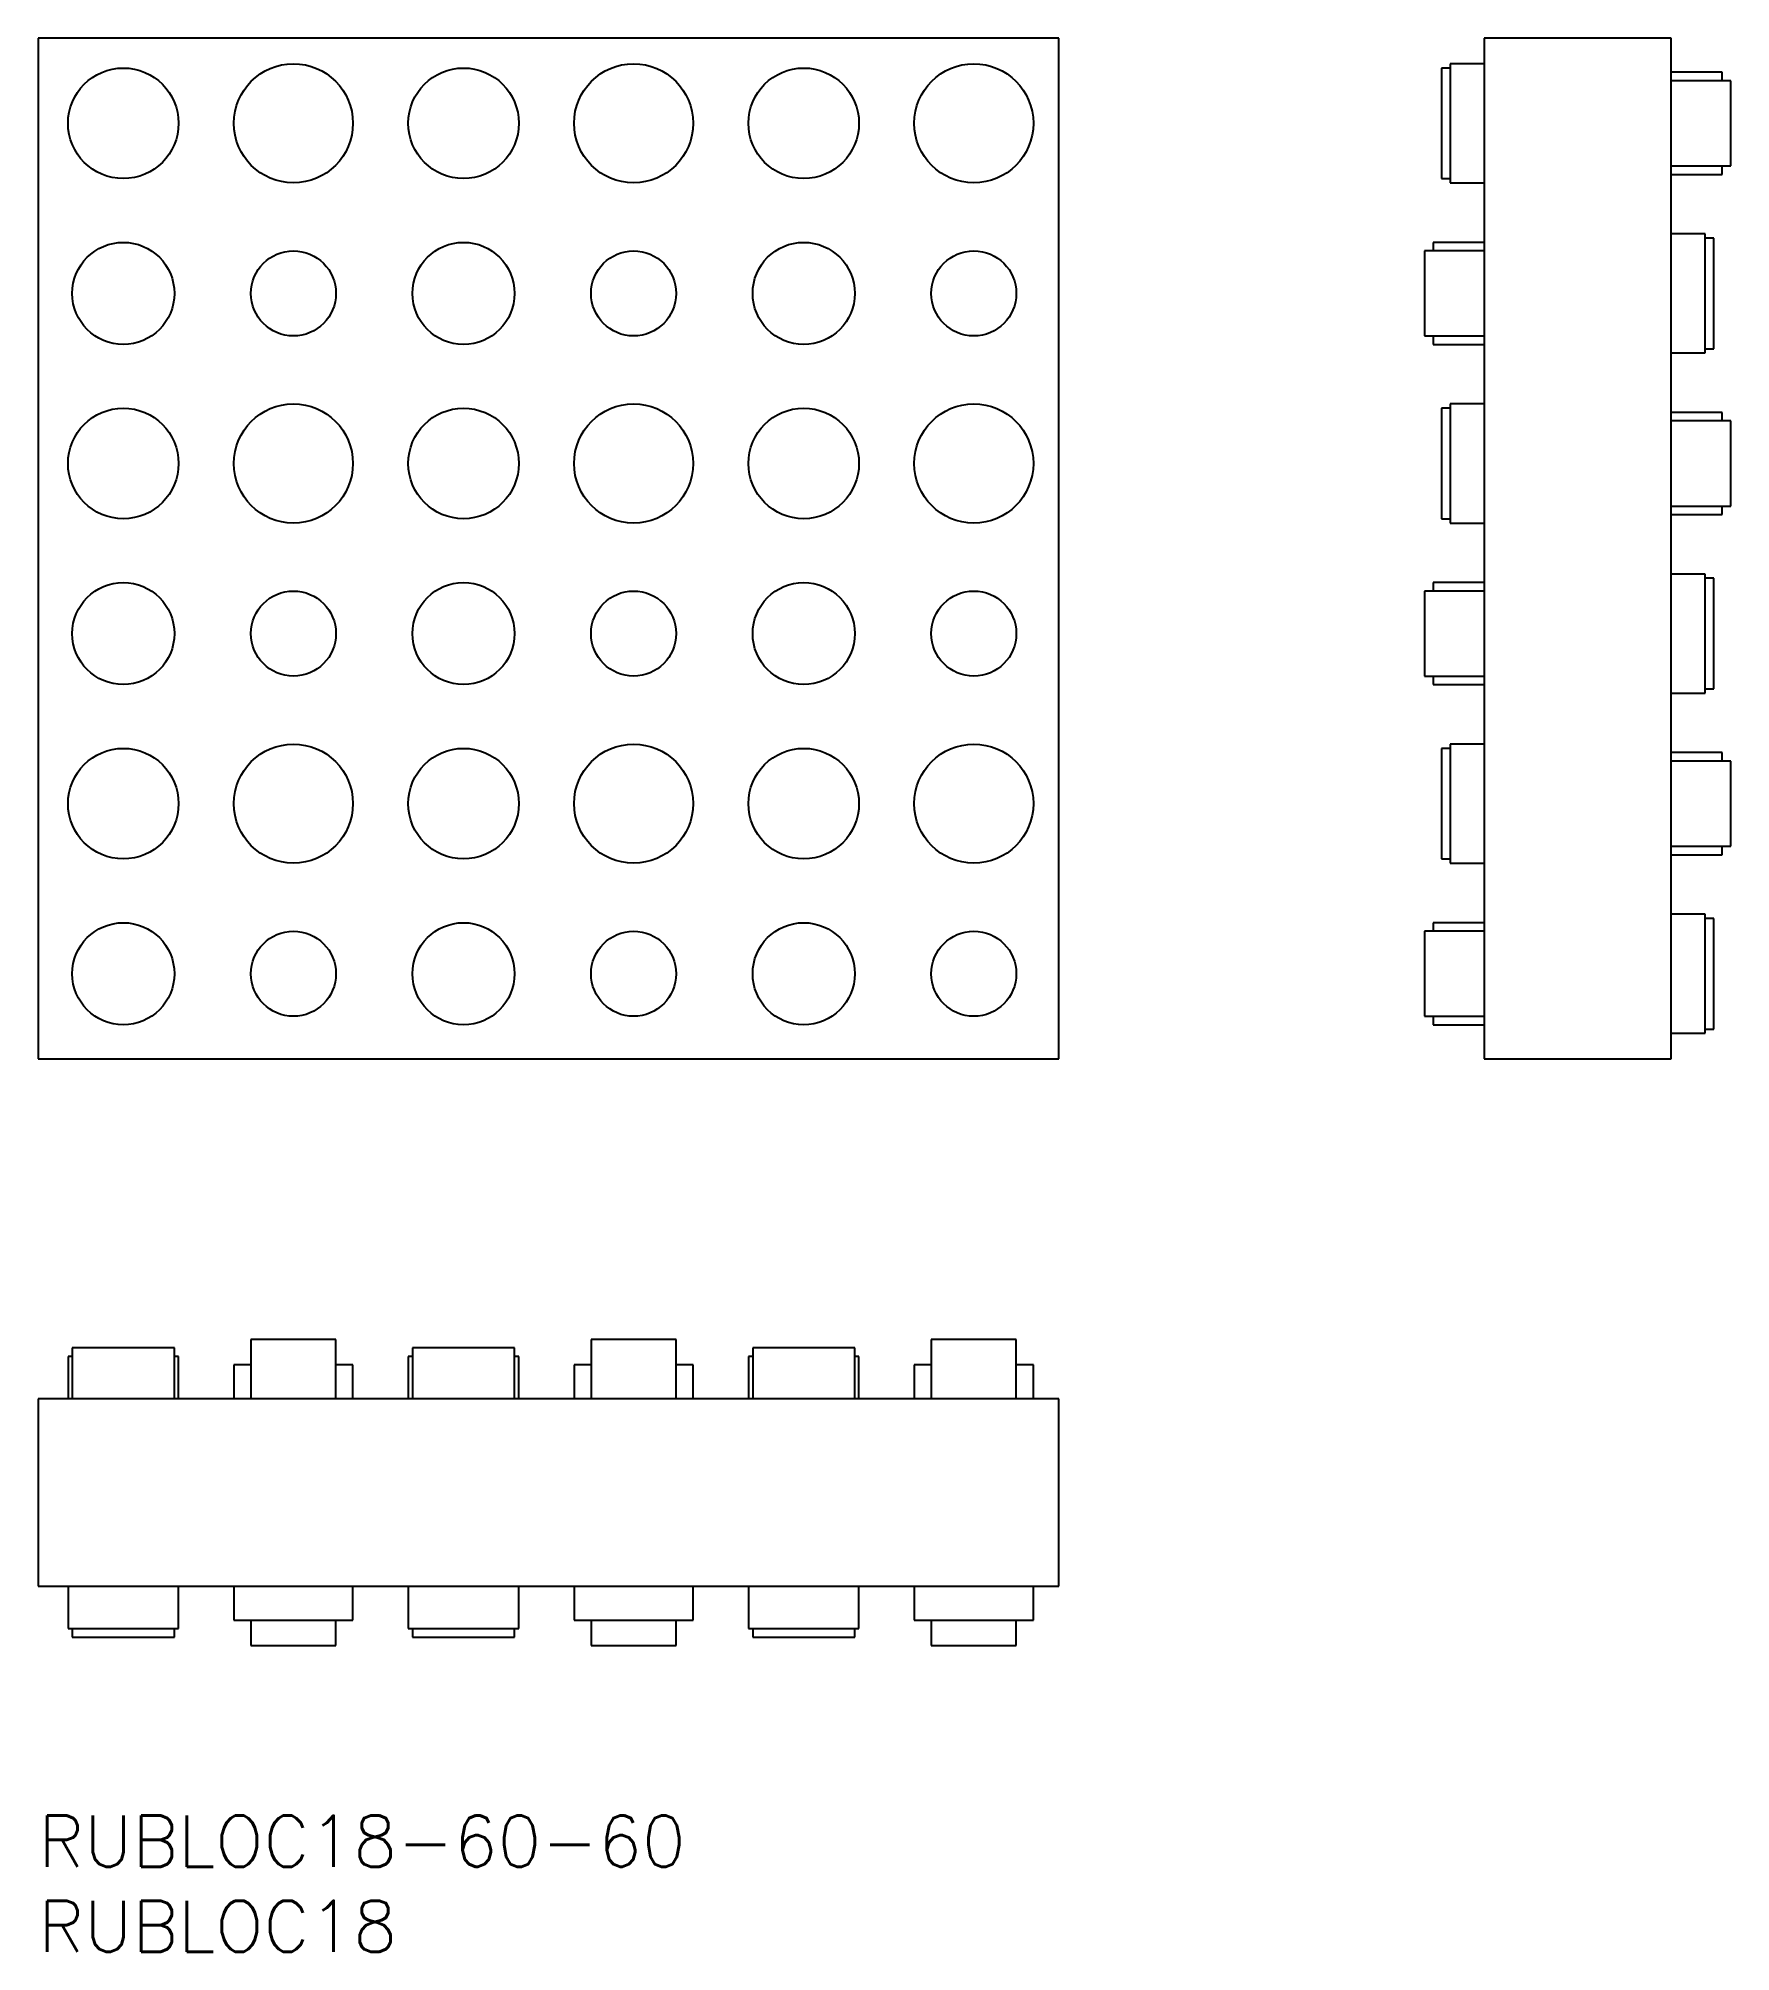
# Model space of a CAD drawing. Extents: x 0 to 99, y -8 to 104.
import ezdxf

# ---------------------------------------------------------------- set-up
doc = ezdxf.new("R2010")
doc.units = 0
doc.header["$LTSCALE"] = 0.5
doc.layers.add('MSM_CONTINUOUS', color=7, linetype='CONTINUOUS')
doc.layers.add('MSM_PART_NUMBER', color=7, linetype='CONTINUOUS')
doc.styles.get("Standard").update_dxf_attribs({"font": 'txt.shx', "height": 1, "bigfont": 'bigfont.shx'})

# ---------------------------------------------------------------- blocks, each defined once
blk = doc.blocks.new('*U5')
at = {"layer": 'MSM_PART_NUMBER'}
blk.add_text('RUBLOC18-60-60', height=3, dxfattribs=at).set_placement((0, -3))
blk = doc.blocks.new('*U6')
at = {"layer": 'MSM_PART_NUMBER'}
blk.add_text('RUBLOC18', height=3, dxfattribs=at).set_placement((0, -8))

msp = doc.modelspace()

# ---------------------------------------------------------------- linework, layer by layer
at = {"layer": 'MSM_CONTINUOUS'}
for p, q in [((60, 104.5), (0, 104.5)), ((0, 104.5), (0, 44.5)), ((60, 44.5), (60, 104.5)), ((96, 104.5), (85, 104.5)), ((85, 104.5), (85, 44.5)), ((96, 44.5), (96, 104.5)), ((83, 102.75), (82.5, 102.75)), ((82.5, 102.75), (82.5, 96.25)), ((85, 103), (83, 103)), ((83, 103), (83, 96)), ((99, 102.5), (96, 102.5)), ((99, 102), (99, 102.5)), ((99.5, 102), (96, 102)), ((99.5, 97), (99.5, 102)), ((96, 97), (99.5, 97)), ((99, 96.5), (99, 97)), ((82.5, 96.25), (83, 96.25)), ((83, 96), (85, 96)), ((96, 96.5), (99, 96.5)), ((85, 92.5), (82, 92.5)), ((82, 92.5), (82, 92)), ((98, 93), (96, 93)), ((98, 86), (98, 93)), ((98.5, 92.75), (98, 92.75)), ((98.5, 86.25), (98.5, 92.75)), ((85, 92), (81.5, 92)), ((81.5, 92), (81.5, 87)), ((81.5, 87), (85, 87)), ((82, 87), (82, 86.5)), ((82, 86.5), (85, 86.5)), ((96, 86), (98, 86)), ((98, 86.25), (98.5, 86.25)), ((83, 82.75), (82.5, 82.75)), ((82.5, 82.75), (82.5, 76.25)), ((85, 83), (83, 83)), ((83, 83), (83, 76)), ((99, 82.5), (96, 82.5)), ((99, 82), (99, 82.5)), ((99.5, 82), (96, 82)), ((99.5, 77), (99.5, 82)), ((96, 77), (99.5, 77)), ((96, 76.5), (99, 76.5)), ((99, 76.5), (99, 77)), ((82.5, 76.25), (83, 76.25)), ((83, 76), (85, 76)), ((85, 72), (81.5, 72)), ((81.5, 72), (81.5, 67)), ((85, 72.5), (82, 72.5)), ((82, 72.5), (82, 72)), ((98, 73), (96, 73)), ((98, 66), (98, 73)), ((98.5, 72.75), (98, 72.75)), ((98.5, 66.25), (98.5, 72.75)), ((81.5, 67), (85, 67)), ((82, 67), (82, 66.5)), ((82, 66.5), (85, 66.5)), ((96, 66), (98, 66)), ((98, 66.25), (98.5, 66.25)), ((83, 62.75), (82.5, 62.75)), ((82.5, 62.75), (82.5, 56.25)), ((85, 63), (83, 63)), ((83, 63), (83, 56)), ((99, 62.5), (96, 62.5)), ((99.5, 62), (96, 62)), ((99, 62), (99, 62.5)), ((99.5, 57), (99.5, 62)), ((96, 57), (99.5, 57)), ((96, 56.5), (99, 56.5)), ((99, 56.5), (99, 57)), ((82.5, 56.25), (83, 56.25)), ((83, 56), (85, 56)), ((98, 53), (96, 53)), ((98, 46), (98, 53)), ((85, 52), (81.5, 52)), ((81.5, 52), (81.5, 47)), ((85, 52.5), (82, 52.5)), ((82, 52.5), (82, 52)), ((98.5, 52.75), (98, 52.75)), ((98.5, 46.25), (98.5, 52.75)), ((81.5, 47), (85, 47)), ((82, 47), (82, 46.5)), ((82, 46.5), (85, 46.5)), ((98, 46.25), (98.5, 46.25)), ((96, 46), (98, 46)), ((0, 44.5), (60, 44.5)), ((85, 44.5), (96, 44.5)), ((8, 27.5), (2, 27.5)), ((2, 27.5), (2, 24.5)), ((8, 24.5), (8, 27.5)), ((17.5, 28), (12.5, 28)), ((12.5, 28), (12.5, 24.5)), ((17.5, 24.5), (17.5, 28)), ((28, 27.5), (22, 27.5)), ((22, 27.5), (22, 24.5)), ((28, 24.5), (28, 27.5)), ((37.5, 28), (32.5, 28)), ((32.5, 28), (32.5, 24.5)), ((37.5, 24.5), (37.5, 28)), ((48, 27.5), (42, 27.5)), ((42, 27.5), (42, 24.5)), ((48, 24.5), (48, 27.5)), ((57.5, 28), (52.5, 28)), ((52.5, 28), (52.5, 24.5)), ((57.5, 24.5), (57.5, 28)), ((2, 27), (1.75, 27)), ((1.75, 27), (1.75, 24.5)), ((8.25, 27), (8, 27)), ((8.25, 24.5), (8.25, 27)), ((12.5, 26.5), (11.5, 26.5)), ((11.5, 26.5), (11.5, 24.5)), ((18.5, 26.5), (17.5, 26.5)), ((18.5, 24.5), (18.5, 26.5)), ((22, 27), (21.75, 27)), ((21.75, 27), (21.75, 24.5)), ((28.25, 27), (28, 27)), ((28.25, 24.5), (28.25, 27)), ((32.5, 26.5), (31.5, 26.5)), ((31.5, 26.5), (31.5, 24.5)), ((38.5, 26.5), (37.5, 26.5)), ((38.5, 24.5), (38.5, 26.5)), ((42, 27), (41.75, 27)), ((41.75, 27), (41.75, 24.5)), ((48.25, 27), (48, 27)), ((48.25, 24.5), (48.25, 27)), ((52.5, 26.5), (51.5, 26.5)), ((51.5, 26.5), (51.5, 24.5)), ((58.5, 26.5), (57.5, 26.5)), ((58.5, 24.5), (58.5, 26.5)), ((60, 24.5), (0, 24.5)), ((0, 24.5), (0, 13.5)), ((60, 13.5), (60, 24.5)), ((0, 13.5), (60, 13.5)), ((1.75, 13.5), (1.75, 11)), ((8.25, 11), (8.25, 13.5)), ((11.5, 13.5), (11.5, 11.5)), ((18.5, 11.5), (18.5, 13.5)), ((21.75, 13.5), (21.75, 11)), ((28.25, 11), (28.25, 13.5)), ((31.5, 13.5), (31.5, 11.5)), ((38.5, 11.5), (38.5, 13.5)), ((41.75, 13.5), (41.75, 11)), ((48.25, 11), (48.25, 13.5)), ((51.5, 13.5), (51.5, 11.5)), ((58.5, 11.5), (58.5, 13.5)), ((11.5, 11.5), (18.5, 11.5)), ((12.5, 11.5), (12.5, 10)), ((17.5, 10), (17.5, 11.5)), ((31.5, 11.5), (38.5, 11.5)), ((32.5, 11.5), (32.5, 10)), ((37.5, 10), (37.5, 11.5)), ((51.5, 11.5), (58.5, 11.5)), ((52.5, 11.5), (52.5, 10)), ((57.5, 10), (57.5, 11.5)), ((1.75, 11), (8.25, 11)), ((2, 11), (2, 10.5)), ((2, 10.5), (8, 10.5)), ((8, 10.5), (8, 10.99)), ((21.75, 11), (28.25, 11)), ((22, 11), (22, 10.5)), ((22, 10.5), (28, 10.5)), ((28, 10.5), (28, 10.99)), ((41.75, 11), (48.25, 11)), ((42, 11), (42, 10.5)), ((42, 10.5), (48, 10.5)), ((48, 10.5), (48, 10.99)), ((12.5, 10), (17.5, 10)), ((32.5, 10), (37.5, 10)), ((52.5, 10), (57.5, 10))]:
    msp.add_line(p, q, dxfattribs=at)
for centre, radius in [((5, 99.5), 3.25), ((15, 99.5), 3.5), ((25, 99.5), 3.25), ((35, 99.5), 3.5), ((45, 99.5), 3.25), ((55, 99.5), 3.5), ((5, 89.5), 3), ((25, 89.5), 3), ((45, 89.5), 3), ((15, 89.5), 2.5), ((35, 89.5), 2.5), ((55, 89.5), 2.5), ((5, 79.5), 3.25), ((15, 79.5), 3.5), ((25, 79.5), 3.25), ((35, 79.5), 3.5), ((45, 79.5), 3.25), ((55, 79.5), 3.5), ((5, 69.5), 3), ((15, 69.5), 2.5), ((25, 69.5), 3), ((35, 69.5), 2.5), ((45, 69.5), 3), ((55, 69.5), 2.5), ((5, 59.5), 3.25), ((15, 59.5), 3.5), ((25, 59.5), 3.25), ((35, 59.5), 3.5), ((45, 59.5), 3.25), ((55, 59.5), 3.5), ((5, 49.5), 3), ((15, 49.5), 2.5), ((25, 49.5), 3), ((35, 49.5), 2.5), ((45, 49.5), 3), ((55, 49.5), 2.5)]:
    msp.add_circle(centre, radius, dxfattribs=at)

# ---------------------------------------------------------------- block references
for name in ['*U5', '*U6']:
    msp.add_blockref(name, (0, 0), dxfattribs=at)

doc.saveas('drawing.dxf')
